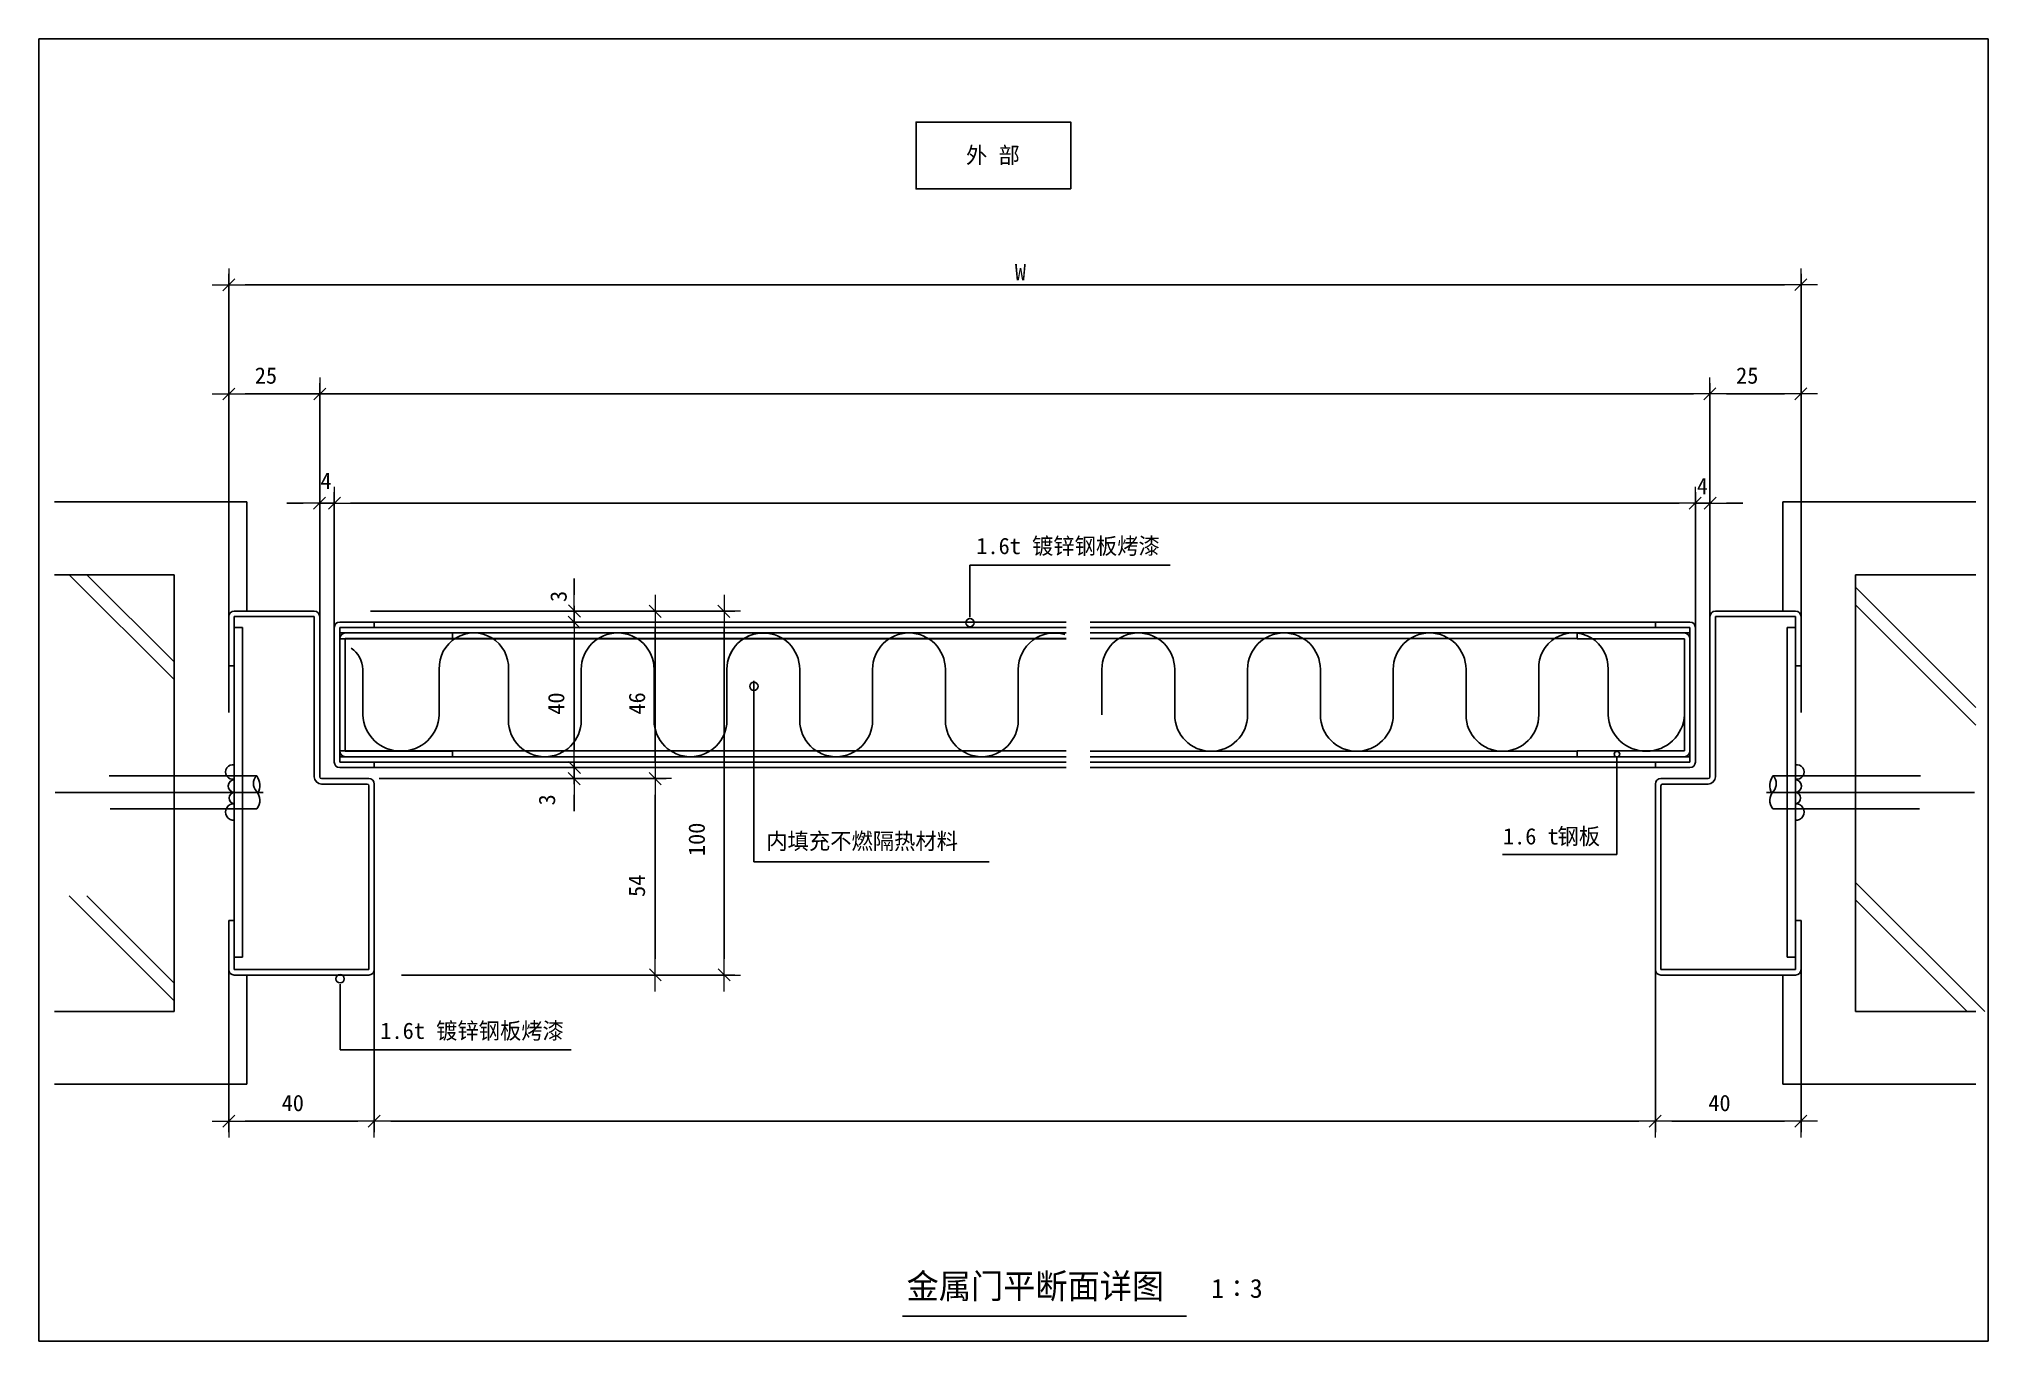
# Model space of a CAD drawing. Header units: metres. Extents: x 809 to 1345, y 649 to 1007.
import ezdxf

# ---------------------------------------------------------------- set-up
doc = ezdxf.new("R2010")
doc.units = ezdxf.units.M
for name, color, linetype in [('AL-S', 7, 'Continuous'), ('CENTER', 4, 'Continuous'), ('DIM', 5, 'Continuous'), ('HATCH', 4, 'Continuous'), ('I-TEXT', 7, 'Continuous'), ('I-TXT', 2, 'Continuous'), ('LOCK', 4, 'Continuous'), ('OTHER', 1, 'Continuous'), ('RC', 6, 'Continuous'), ('RC-H', 200, 'Continuous'), ('STEEL', 2, 'Continuous'), ('STEEL-S', 10, 'Continuous'), ('SUS', 7, 'Continuous'), ('TEXT', 7, 'Continuous')]:
    doc.layers.add(name, color=color, linetype=linetype)

# ---------------------------------------------------------------- blocks, each defined once
blk = doc.blocks.new('DOT')
at = {"color": 0, "linetype": 'ByBlock'}
blk.add_line((-0.5, 0), (-1, 0), dxfattribs=at)
blk.add_lwpolyline([(-0.38, 0, 1), (0.38, 0, 1)], format="xyb", close=True)
blk = doc.blocks.new('STEEL')
at = {"layer": 'CENTER'}
blk.add_line((0, -7.97), (0, 49.13), dxfattribs=at)
at = {"layer": 'STEEL-S'}
for p, q in [((-4.5, -6.2), (-4.5, 34.36)), ((4.5, -6.2), (4.5, 34.04))]:
    blk.add_line(p, q, dxfattribs=at)
for centre, radius, start, end in [((-5.59, 0.32), 2.02, 348.15, 551.85), ((-1.74, -0.1), 1.75, 3.12, 180.15), ((1.58, -0.17), 1.57, 6.13, 176.94), ((5.41, 0.09), 2.27, 355.3, 544.7), ((-2.34, -8.27), 2.99, 46.64, 136.26), ((-1.86, -2.45), 4.59, 234.84, 297.55), ((2.17, -3.5), 3.57, 226.64, 310.81)]:
    blk.add_arc(centre, radius, start, end, dxfattribs=at)
blk = doc.blocks.new('DIMTCK')
at = {"lineweight": 15}
for p, q in [((1, 0), (-1, 0)), ((0, -1), (0, 1))]:
    blk.add_line(p, q, dxfattribs=at)
blk.add_lwpolyline([(0.36, 0.37), (-0.38, -0.36)])

msp = doc.modelspace()

# ---------------------------------------------------------------- linework, layer by layer
for p, q in [((899.85, 803.33), (886.85, 803.33)), ((1254.67, 803.33), (1267.67, 803.33)), ((899.35, 801.83), (886.85, 801.83)), ((1255.17, 801.83), (1267.67, 801.83)), ((1046.4, 655.57), (1124.44, 655.57))]:
    msp.add_line(p, q)
for centre, radius, start, end in [((886.85, 803.83), 2, 180, 270), ((886.85, 803.83), 0.5, 180, 270), ((1267.67, 803.83), 0.5, 270, 0), ((1267.67, 803.83), 2, 270, 0), ((899.35, 801.33), 0.5, 0, 90), ((1255.17, 801.33), 0.5, 90, 180)]:
    msp.add_arc(centre, radius, start, end)
at = {"layer": 'AL-S'}
for p, q in [((901.35, 846.33), (1091.39, 846.33)), ((1253.17, 846.33), (1097.93, 846.33)), ((1231.67, 841.83), (1097.93, 841.83)), ((1097.93, 810.83), (1231.67, 810.83)), ((901.35, 806.33), (1091.39, 806.33)), ((1253.17, 806.33), (1097.93, 806.33))]:
    msp.add_line(p, q, dxfattribs=at)
at = {"layer": 'DIM'}
for p, q in [((861.35, 827.44), (861.35, 942.01)), ((865.85, 939.01), (1288.67, 939.01)), ((1293.17, 827.44), (1293.17, 942.01)), ((861.35, 821.44), (861.35, 912.01)), ((886.35, 851.57), (886.35, 912.01)), ((886.35, 849.99), (886.35, 912.01)), ((1268.17, 821.44), (1268.17, 912.01)), ((1268.17, 827.44), (1268.17, 912.01)), ((1293.17, 821.44), (1293.17, 912.01)), ((906.99, 909.01), (865.85, 909.01)), ((890.85, 909.01), (1263.67, 909.01)), ((1272.67, 909.01), (1288.67, 909.01)), ((881.85, 879.01), (877.35, 879.01)), ((886.35, 844.08), (886.35, 882.01)), ((890.35, 879.01), (886.35, 879.01)), ((890.35, 841.08), (890.35, 882.01)), ((890.35, 852.37), (890.35, 882.01)), ((894.85, 879.01), (899.35, 879.01)), ((894.85, 879.01), (1259.67, 879.01)), ((1259.67, 879.01), (1255.17, 879.01)), ((1264.17, 818.44), (1264.17, 882.01)), ((1264.17, 824.44), (1264.17, 882.01)), ((1264.17, 879.01), (1268.17, 879.01)), ((1268.17, 821.44), (1268.17, 882.01)), ((1272.67, 879.01), (1277.17, 879.01)), ((956.27, 853.83), (956.27, 858.33)), ((900.31, 849.33), (981.5, 849.33)), ((950.95, 846.33), (959.27, 846.33)), ((953, 846.33), (959.27, 846.33)), ((953.42, 849.33), (959.27, 849.33)), ((956.27, 846.33), (956.27, 849.33)), ((956.51, 849.33), (1000.39, 849.33)), ((956.27, 841.83), (956.27, 837.33)), ((956.27, 841.83), (956.27, 810.83)), ((978.5, 844.83), (978.5, 807.83)), ((997.39, 844.83), (997.39, 753.83)), ((956.27, 810.83), (956.27, 815.33)), ((902.72, 803.33), (981.5, 803.33)), ((906.73, 803.33), (959.27, 803.33)), ((946.47, 806.33), (959.27, 806.33)), ((948.1, 806.33), (959.27, 806.33)), ((956.27, 806.33), (956.27, 803.33)), ((966.89, 803.33), (981.5, 803.33)), ((956.27, 798.83), (956.27, 794.33)), ((978.5, 753.83), (978.5, 798.83)), ((861.35, 750.8), (861.35, 706.19)), ((901.35, 750.8), (901.35, 706.19)), ((1253.17, 750.8), (1253.17, 706.19)), ((1293.17, 750.8), (1293.17, 706.19)), ((901.35, 744.8), (901.35, 706.19)), ((908.83, 749.33), (1000.39, 749.33)), ((966.48, 749.33), (981.5, 749.33)), ((1253.17, 744.8), (1253.17, 706.19)), ((865.85, 709.19), (896.85, 709.19)), ((905.85, 709.19), (1248.67, 709.19)), ((1257.67, 709.19), (1288.67, 709.19))]:
    msp.add_line(p, q, dxfattribs=at)
at = {"layer": 'HATCH'}
for p, q in [((817.55, 859.33), (846.35, 830.52)), ((822.38, 859.33), (846.35, 835.36)), ((1308.17, 855.87), (1341.21, 822.84)), ((1308.17, 851.03), (1341.21, 818)), ((817.55, 771.06), (846.35, 742.26)), ((822.38, 771.06), (846.35, 747.1)), ((1308.17, 774.81), (1343.65, 739.33)), ((1308.17, 769.97), (1338.81, 739.33))]:
    msp.add_line(p, q, dxfattribs=at)
at = {"layer": 'LOCK'}
msp.add_line((1264.17, 854.63), (1264.17, 854.63), dxfattribs=at)
at = {"layer": 'OTHER'}
for p, q in [((898.18, 820.83), (898.18, 833.33)), ((919.18, 820.83), (919.18, 833.33)), ((938.18, 819.33), (938.18, 833.33)), ((958.18, 819.33), (958.18, 833.33)), ((978.18, 819.33), (978.18, 833.33)), ((998.18, 819.33), (998.18, 833.33)), ((1018.18, 819.33), (1018.18, 833.33)), ((1038.18, 819.33), (1038.18, 833.33)), ((1058.18, 819.33), (1058.18, 833.33)), ((1078.18, 819.33), (1078.18, 833.33)), ((1101.17, 820.83), (1101.17, 833.33)), ((1121.17, 820.83), (1121.17, 833.33)), ((1141.17, 820.83), (1141.17, 833.33)), ((1161.17, 820.83), (1161.17, 833.33)), ((1181.17, 820.83), (1181.17, 833.33)), ((1201.17, 820.83), (1201.17, 833.33)), ((1221.17, 820.83), (1221.17, 833.33)), ((1240.17, 820.83), (1240.17, 833.33))]:
    msp.add_line(p, q, dxfattribs=at)
for centre, radius, start, end in [((928.68, 833.82), 9.51, 357.06, 182.94), ((968.18, 833.33), 10, 0, 180), ((1008.18, 833.33), 10, 0, 180), ((1008.18, 833.33), 10, 73.74, 180), ((1048.18, 833.33), 10, 0, 180), ((1088.18, 833.33), 10, 73.74, 180), ((1111.17, 833.33), 10, 0, 180), ((1151.17, 833.33), 10, 0, 180), ((1191.17, 833.33), 10, 0, 180), ((1230.67, 833.82), 9.51, 357.06, 182.94), ((891.14, 833.26), 7.04, 0.57, 56.93), ((908.68, 821.34), 10.51, 182.79, 357.21), ((948.18, 819.33), 10, 180, 0), ((988.18, 819.33), 10, 180, 0), ((1028.18, 819.33), 10, 180, 0), ((1068.18, 819.33), 10, 180, 0), ((1131.17, 820.83), 10, 180, 0), ((1171.17, 820.83), 10, 180, 0), ((1211.17, 820.83), 10, 180, 0), ((1250.67, 821.34), 10.51, 182.79, 357.21)]:
    msp.add_arc(centre, radius, start, end, dxfattribs=at)
at = {"layer": 'RC'}
for p, q in [((813.5, 859.33), (846.35, 859.33)), ((846.35, 739.33), (846.35, 859.33)), ((1308.17, 739.33), (1308.17, 859.33)), ((1341.21, 859.33), (1308.17, 859.33)), ((846.35, 739.33), (813.5, 739.33)), ((1308.17, 739.33), (1341.21, 739.33))]:
    msp.add_line(p, q, dxfattribs=at)
at = {"layer": 'RC-H'}
for p, q in [((813.5, 879.33), (866.35, 879.33)), ((866.35, 879.33), (866.35, 849.33)), ((1288.17, 849.33), (1288.17, 879.33)), ((1341.21, 879.33), (1288.17, 879.33)), ((866.35, 719.33), (866.35, 749.33)), ((1288.17, 719.33), (1288.17, 749.33)), ((813.5, 719.33), (866.35, 719.33)), ((1288.17, 719.33), (1341.21, 719.33))]:
    msp.add_line(p, q, dxfattribs=at)
at = {"layer": 'STEEL'}
for p, q in [((891.85, 810.93), (891.85, 841.73)), ((893.35, 841.83), (893.35, 810.83)), ((893.35, 810.83), (893.35, 841.83)), ((893.35, 841.83), (922.85, 841.83)), ((893.45, 843.33), (922.85, 843.33)), ((922.85, 841.83), (922.85, 843.33)), ((1261.07, 843.33), (1231.67, 843.33)), ((1231.67, 841.73), (1231.67, 843.23)), ((1261.17, 841.73), (1231.67, 841.73)), ((1261.17, 810.93), (1261.17, 841.73)), ((1262.67, 810.83), (1262.67, 841.83)), ((922.85, 810.83), (893.35, 810.83)), ((922.85, 809.33), (893.45, 809.33)), ((922.85, 809.33), (922.85, 810.83)), ((1231.67, 809.43), (1231.67, 810.93)), ((1231.67, 810.93), (1261.17, 810.93)), ((1231.67, 809.33), (1261.07, 809.33))]:
    msp.add_line(p, q, dxfattribs=at)
for centre, start, end in [((893.45, 841.73), 90, 180), ((1261.07, 841.73), 0, 90), ((893.45, 810.93), 180, 270), ((1261.07, 810.93), 270, 0)]:
    msp.add_arc(centre, 1.6, start, end, dxfattribs=at)
at = {"layer": 'STEEL-S'}
for p, q in [((865.15, 844.79), (862.85, 844.79)), ((862.85, 844.79), (862.85, 754.29)), ((865.15, 754.29), (865.15, 844.79)), ((922.85, 841.83), (1091.39, 841.83)), ((1289.37, 844.79), (1291.67, 844.79)), ((1289.37, 754.29), (1289.37, 844.79)), ((1291.67, 844.79), (1291.67, 754.29)), ((862.85, 753.13), (862.85, 764.33)), ((862.85, 754.29), (865.15, 754.29)), ((1291.67, 754.29), (1289.37, 754.29))]:
    msp.add_line(p, q, dxfattribs=at)
at = {"layer": 'SUS'}
for p, q in [((861.35, 834.33), (861.35, 847.83)), ((862.85, 849.33), (884.85, 849.33)), ((862.85, 847.83), (862.85, 834.33)), ((862.85, 847.83), (884.85, 847.83)), ((884.85, 847.83), (884.85, 803.83)), ((886.35, 847.83), (886.35, 803.83)), ((891.85, 846.33), (901.35, 846.33)), ((901.35, 844.83), (901.35, 846.33)), ((1253.17, 844.83), (1253.17, 846.33)), ((1262.67, 846.33), (1253.17, 846.33)), ((1268.17, 847.83), (1268.17, 803.83)), ((1291.67, 849.33), (1269.67, 849.33)), ((1291.67, 847.83), (1269.67, 847.83)), ((1269.67, 847.83), (1269.67, 803.83)), ((1291.67, 834.33), (1291.67, 847.83)), ((1293.17, 834.33), (1293.17, 847.83)), ((890.35, 807.83), (890.35, 844.83)), ((891.85, 807.83), (891.85, 844.83)), ((891.85, 844.83), (1091.39, 844.83)), ((891.85, 843.33), (1091.39, 843.33)), ((891.85, 841.73), (1091.39, 841.73)), ((1262.67, 844.83), (1097.93, 844.83)), ((1262.67, 843.33), (1097.93, 843.33)), ((1262.67, 843.33), (1262.67, 844.83)), ((1262.67, 809.33), (1262.67, 843.33)), ((1264.17, 807.83), (1264.17, 844.83)), ((862.85, 834.33), (861.35, 834.33)), ((1091.39, 810.93), (891.85, 810.93)), ((1091.39, 809.33), (891.85, 809.33)), ((1097.93, 809.33), (1262.67, 809.33)), ((1262.67, 809.33), (1262.67, 807.83)), ((1091.39, 807.83), (891.85, 807.83)), ((901.35, 806.33), (891.85, 806.33)), ((901.35, 806.33), (901.35, 807.83)), ((1097.93, 807.83), (1262.67, 807.83)), ((1253.17, 806.33), (1253.17, 807.83)), ((1253.17, 806.33), (1262.67, 806.33)), ((899.85, 801.33), (899.85, 750.83)), ((901.35, 801.83), (901.35, 750.83)), ((1253.17, 801.83), (1253.17, 750.83)), ((1254.67, 801.33), (1254.67, 750.83)), ((861.35, 750.83), (861.35, 764.33)), ((862.85, 750.83), (862.85, 764.33)), ((1291.67, 750.83), (1291.67, 764.33)), ((1293.17, 750.83), (1293.17, 764.33)), ((899.85, 750.83), (862.85, 750.83)), ((1254.67, 750.83), (1291.67, 750.83)), ((899.85, 749.33), (862.85, 749.33)), ((1254.67, 749.33), (1291.67, 749.33))]:
    msp.add_line(p, q, dxfattribs=at)
msp.add_lwpolyline([(809.25, 1006.54), (1344.53, 1006.54), (1344.53, 648.78), (809.25, 648.78)], close=True, dxfattribs=at)
for points in [[(1293.17, 834.33), (1291.67, 834.33)], [(861.35, 764.33), (862.85, 764.33)], [(1293.17, 764.33), (1291.67, 764.33)]]:
    msp.add_lwpolyline(points, dxfattribs=at)
for centre, start, end in [((862.85, 847.83), 90, 180), ((884.85, 847.83), 0, 90), ((891.85, 844.83), 90, 180), ((1262.67, 844.83), 0, 90), ((1269.67, 847.83), 90, 180), ((1291.67, 847.83), 0, 90), ((891.85, 807.83), 180, 270), ((899.85, 801.83), 0, 90), ((1254.67, 801.83), 90, 180), ((1262.67, 807.83), 270, 0), ((862.85, 750.83), 180, 270), ((899.85, 750.83), 270, 0), ((1254.67, 750.83), 180, 270), ((1291.67, 750.83), 270, 0)]:
    msp.add_arc(centre, 1.5, start, end, dxfattribs=at)
at = {"layer": 'TEXT'}
for p, q in [((1064.93, 849.16), (1064.93, 861.94)), ((1064.93, 861.94), (1119.91, 861.94)), ((1005.59, 830.18), (1005.59, 780.47)), ((1242.59, 809.05), (1242.59, 782.43)), ((1242.59, 782.43), (1211.2, 782.43)), ((1005.59, 780.47), (1070.22, 780.47)), ((891.96, 745.31), (891.96, 728.75)), ((891.96, 728.75), (955.45, 728.75))]:
    msp.add_line(p, q, dxfattribs=at)
msp.add_lwpolyline([(1092.62, 965.32), (1092.62, 983.71), (1050.15, 983.71), (1050.15, 965.32)], close=True, dxfattribs=at)

# ---------------------------------------------------------------- block references
at = {"layer": 'DIM', "xscale": 4.5, "yscale": 4.5, "zscale": 4.5}
for p, rotation in [((861.35, 939.01), 180), ((861.35, 909.01), 180), ((886.35, 909.01), 180), ((890.35, 879.01), 180), ((1268.17, 879.01), 180), ((956.27, 849.33), 270), ((978.5, 849.33), 90), ((997.39, 849.33), 90), ((956.27, 846.33), 90), ((956.27, 806.33), 270), ((956.27, 803.33), 90), ((978.5, 803.33), 90), ((978.5, 749.33), 270), ((997.39, 749.33), 270), ((861.35, 709.19), 180)]:
    msp.add_blockref('DIMTCK', p, dxfattribs=dict(at, rotation=rotation))
for p in [(1293.17, 939.01), (1268.17, 909.01), (1293.17, 909.01), (886.35, 879.01), (1264.17, 879.01), (901.35, 709.19), (1253.17, 709.19), (1293.17, 709.19)]:
    msp.add_blockref('DIMTCK', p, dxfattribs=at)
at = {"layer": 'STEEL-S', "xscale": -1, "rotation": 90}
msp.add_blockref('STEEL', (862.85, 799.54), dxfattribs=at)
at = {"layer": 'STEEL-S', "rotation": 270}
msp.add_blockref('STEEL', (1291.67, 799.54), dxfattribs=at)
at = {"layer": 'TEXT', "rotation": 270}
for p, xscale, yscale, zscale in [((1064.93, 846.16), 3, 3, 3), ((1005.59, 828.68), -3, 3, 3), ((1242.61, 810.03), -2, 2, 2), ((891.96, 748.31), -3, 3, 3)]:
    msp.add_blockref('DOT', p, dxfattribs=dict(at, xscale=xscale, yscale=yscale, zscale=zscale))

# ---------------------------------------------------------------- texts
for s, p in [('25', (868.52, 911.82)), ('25', (1275.34, 911.82)), ('4', (886.56, 882.91)), ('4', (1264.56, 881.45)), ('40', (875.89, 711.94)), ('40', (1267.71, 711.94))]:
    msp.add_text(s, height=4.5).set_placement(p)
for s, p in [('3', (954.18, 851.84)), ('40', (953.53, 820.87)), ('46', (975.71, 820.91)), ('3', (951, 795.94)), ('100', (992.12, 782.03)), ('54', (975.69, 770.8))]:
    msp.add_text(s, height=4.5, rotation=90).set_placement(p)
at = {"layer": 'DIM', "insert": (1077.26, 944.75), "char_height": 4.5, "attachment_point": 1}
msp.add_mtext('\\A1;W', dxfattribs=at)
at = {"layer": 'I-TEXT'}
for s, p in [('1.6t 镀锌钢板烤漆', (1066.67, 864.99)), ('内填充不燃隔热材料', (1008.99, 783.89)), ('1.6 t', (1211.31, 785.22)), ('钢板', (1226.3, 785.22)), ('1.6t 镀锌钢板烤漆', (903, 731.79))]:
    msp.add_text(s, height=4.5, dxfattribs=at).set_placement(p)
at = {"layer": 'I-TXT'}
for s, height, p in [('金属门平断面详图   ', 6.8, (1047.54, 660.47)), ('1∶3', 5.2, (1131.18, 660.65))]:
    msp.add_text(s, height=height, dxfattribs=at).set_placement(p)
at = {"layer": 'TEXT'}
msp.add_text('外 部', height=4.5, dxfattribs=at).set_placement((1063.85, 972.36))

doc.saveas('drawing.dxf')
